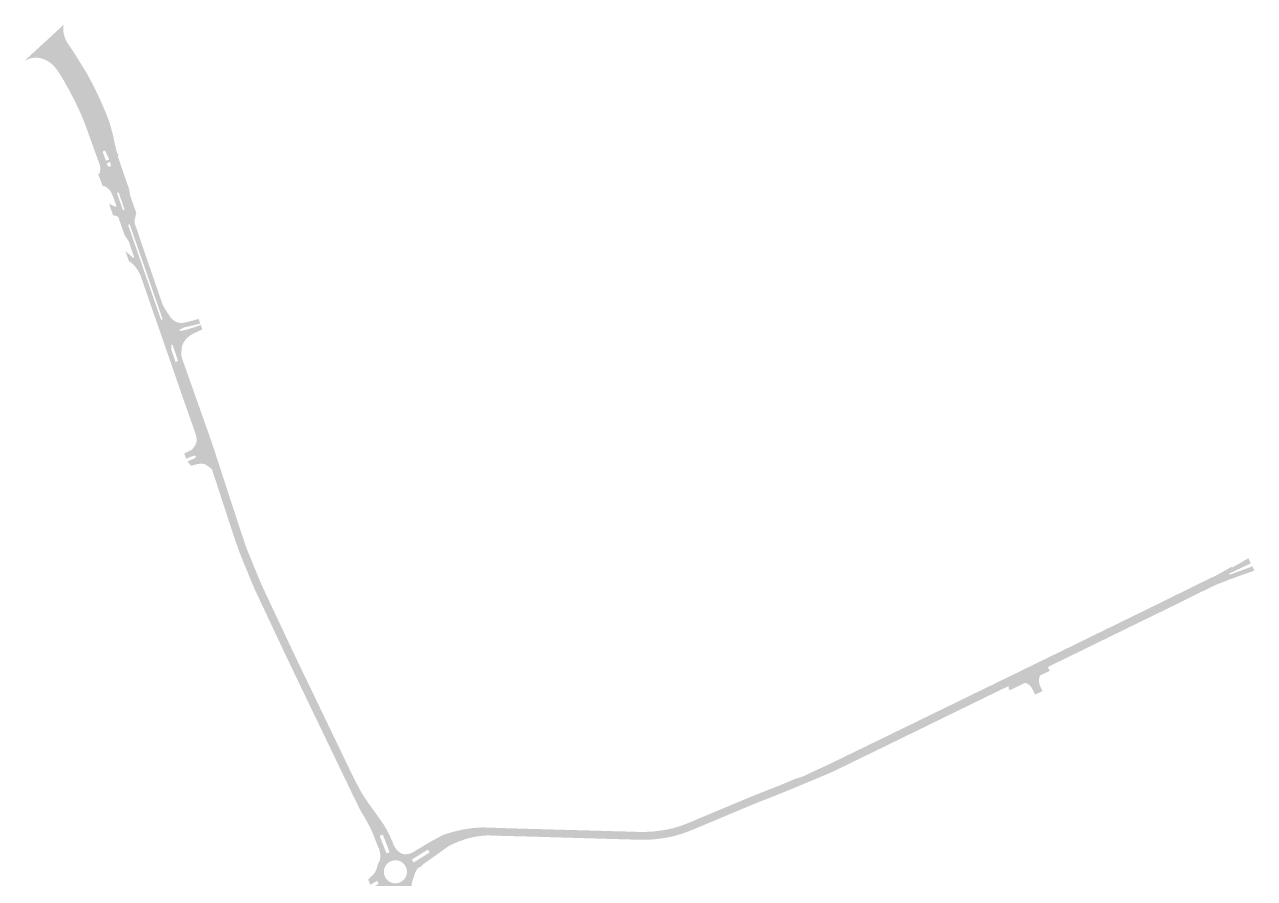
# Model space of a CAD drawing. Header units: inches. Extents: x 96822 to 101067, y 435686 to 441786.
# Drawn here: x 99318 to 100222, y 437649 to 438277 of the extents above; entities that cross this region are included whole.
import ezdxf

# ---------------------------------------------------------------- set-up
doc = ezdxf.new("R2010")
doc.units = ezdxf.units.IN
doc.header["$MEASUREMENT"] = 0

msp = doc.modelspace()

# ---------------------------------------------------------------- hatches: boundary and pattern name
for points in [[(99371.3, 438225.88), (99374.03, 438220), (99376.61, 438214), (99378.24, 438209.86), (99378.67, 438208.8), (99379.09, 438207.72), (99379.49, 438206.64), (99379.86, 438205.56), (99380.22, 438204.46), (99380.55, 438203.36), (99380.86, 438202.26), (99382.21, 438197.46), (99382.6, 438196.07), (99384.73, 438186.27), (99385.17, 438184.3), (99385.22, 438184.11), (99385.28, 438183.85), (99385.35, 438183.6), (99385.44, 438183.35), (99385.53, 438183.1), (99385.63, 438182.86), (99385.73, 438182.62), (99385.85, 438182.38), (99385.97, 438182.15), (99386.1, 438181.92), (99386.26, 438181.67), (99386.82, 438180.86), (99386.11, 438180.44), (99379.84, 438177.7), (99379.72, 438178.17), (99379.31, 438179.12), (99377.12, 438183.64), (99377.04, 438183.77), (99376.88, 438183.94), (99376.69, 438184.06), (99376.47, 438184.14), (99376.24, 438184.17), (99376, 438184.14), (99375.78, 438184.06), (99375.59, 438183.94), (99375.43, 438183.77), (99375.31, 438183.57), (99375.24, 438183.34), (99375.22, 438183.11), (99375.26, 438182.88), (99375.3, 438182.76), (99376.61, 438179.24), (99377.39, 438176.86), (99372.36, 438175.41), (99372.23, 438175.79), (99366.68, 438191.18), (99362.63, 438202.46), (99359.45, 438210.35), (99357.82, 438214.03), (99355.93, 438218.05), (99353.72, 438222.58), (99350.48, 438228.8), (99346.8, 438235.3), (99344.36, 438239.35), (99342.59, 438242.13), (99342.32, 438242.56), (99342.04, 438242.98), (99341.76, 438243.39), (99341.46, 438243.8), (99341.16, 438244.21), (99340.85, 438244.6), (99340.54, 438244.99), (99340.22, 438245.37), (99339.89, 438245.74), (99339.55, 438246.11), (99339.21, 438246.47), (99338.86, 438246.83), (99338.51, 438247.18), (99338.22, 438247.46), (99337.92, 438247.73), (99337.62, 438248), (99337.31, 438248.26), (99337, 438248.51), (99336.7, 438248.74), (99336.4, 438248.97), (99336.1, 438249.19), (99335.79, 438249.4), (99335.47, 438249.61), (99335.15, 438249.82), (99334.83, 438250.01), (99334.51, 438250.2), (99334.26, 438250.35), (99334, 438250.5), (99333.75, 438250.63), (99333.49, 438250.77), (99333.23, 438250.9), (99332.97, 438251.03), (99332.71, 438251.15), (99332.44, 438251.26), (99332.17, 438251.38), (99331.9, 438251.48), (99331.63, 438251.58), (99331.35, 438251.68), (99331.08, 438251.77), (99330.8, 438251.86), (99330.48, 438251.96), (99330.15, 438252.04), (99329.82, 438252.12), (99329.49, 438252.2), (99329.16, 438252.27), (99328.83, 438252.33), (99328.5, 438252.39), (99328.17, 438252.44), (99327.83, 438252.48), (99327.54, 438252.51), (99327.25, 438252.54), (99326.97, 438252.56), (99326.68, 438252.58), (99326.39, 438252.59), (99326.1, 438252.6), (99325.81, 438252.6), (99325.52, 438252.6), (99325.23, 438252.59), (99324.94, 438252.58), (99324.65, 438252.56), (99324.36, 438252.54), (99324.07, 438252.51), (99323.78, 438252.47), (99323.5, 438252.43), (99323.21, 438252.39), (99322.92, 438252.34), (99322.64, 438252.29), (99322.36, 438252.23), (99322.07, 438252.16), (99321.79, 438252.09), (99321.66, 438252.04), (99317.71, 438250.37), (99346.56, 438276.96), (99346.26, 438275.84), (99346.21, 438275.54), (99346.15, 438275.13), (99346.11, 438274.73), (99346.08, 438274.32), (99346.07, 438273.92), (99346.07, 438273.51), (99346.09, 438273.1), (99346.11, 438272.8), (99346.13, 438272.55), (99346.15, 438272.29), (99346.18, 438272.04), (99346.21, 438271.79), (99346.25, 438271.54), (99346.29, 438271.29), (99346.33, 438271.05), (99346.38, 438270.8), (99346.44, 438270.55), (99346.49, 438270.31), (99346.56, 438270.06), (99346.62, 438269.82), (99346.73, 438269.39), (99346.85, 438268.95), (99346.98, 438268.53), (99347.11, 438268.1), (99347.25, 438267.68), (99347.4, 438267.26), (99347.56, 438266.84), (99347.73, 438266.43), (99347.9, 438266.02), (99348.07, 438265.65), (99348.24, 438265.28), (99348.42, 438264.92), (99348.61, 438264.57), (99348.8, 438264.21), (99349, 438263.86), (99349.2, 438263.52), (99349.41, 438263.17), (99349.63, 438262.83), (99349.86, 438262.5), (99352.7, 438258.33), (99353.82, 438256.7), (99363.26, 438241.39), (99366.11, 438236.14), (99368.9, 438230.84), (99371.3, 438225.88)], [(99425.66, 438041.43), (99425.71, 438041.49), (99425.71, 438041.49), (99425.66, 438041.43)], [(99425.71, 438041.49), (99425.73, 438041.51), (99425.8, 438041.55), (99425.71, 438041.49)], [(99425.8, 438041.55), (99425.81, 438041.55), (99425.84, 438041.57), (99425.83, 438041.56), (99425.8, 438041.55)], [(99425.84, 438041.57), (99425.92, 438041.6), (99425.99, 438041.61), (99425.98, 438041.61), (99425.97, 438041.6), (99425.97, 438041.6), (99425.96, 438041.6), (99425.95, 438041.6), (99425.94, 438041.6), (99425.93, 438041.6), (99425.93, 438041.6), (99425.92, 438041.59), (99425.91, 438041.59), (99425.9, 438041.59), (99425.89, 438041.59), (99425.89, 438041.58), (99425.88, 438041.58), (99425.87, 438041.58), (99425.86, 438041.58), (99425.85, 438041.57), (99425.85, 438041.57), (99425.84, 438041.57)], [(99425.84, 438041.57), (99425.84, 438041.57), (99425.84, 438041.57), (99425.84, 438041.57)], [(99425.99, 438041.61), (99425.99, 438041.61), (99425.99, 438041.61), (99425.99, 438041.61)], [(99426.22, 438041.58), (99426.22, 438041.58), (99426.21, 438041.58), (99426.2, 438041.58), (99426.2, 438041.59), (99426.19, 438041.59), (99426.18, 438041.59), (99426.17, 438041.59), (99426.16, 438041.6), (99426.16, 438041.6), (99426.15, 438041.6), (99426.14, 438041.6), (99426.13, 438041.6), (99426.12, 438041.6), (99426.11, 438041.6), (99426.11, 438041.61), (99426.1, 438041.61), (99426.09, 438041.61), (99426.08, 438041.61), (99426.07, 438041.61), (99426.07, 438041.61), (99426.06, 438041.61), (99426.05, 438041.61), (99426.04, 438041.61), (99426.03, 438041.61), (99426.02, 438041.61), (99426.02, 438041.61), (99426.01, 438041.61), (99426, 438041.61), (99425.99, 438041.61), (99426.03, 438041.61), (99426.15, 438041.6), (99426.22, 438041.58)], [(99426.23, 438041.58), (99426.22, 438041.58), (99426.23, 438041.58), (99426.23, 438041.58)], [(99426.29, 438041.55), (99426.28, 438041.55), (99426.27, 438041.55), (99426.26, 438041.56), (99426.26, 438041.56), (99426.25, 438041.57), (99426.24, 438041.57), (99426.23, 438041.57), (99426.23, 438041.58), (99426.26, 438041.56), (99426.29, 438041.55)], [(99426.37, 438036.68), (99426.14, 438036.71), (99426.05, 438036.77), (99426.05, 438036.77), (99426.06, 438036.76), (99426.07, 438036.76), (99426.07, 438036.75), (99426.08, 438036.75), (99426.09, 438036.75), (99426.1, 438036.74), (99426.1, 438036.74), (99426.11, 438036.74), (99426.12, 438036.73), (99426.12, 438036.73), (99426.13, 438036.73), (99426.14, 438036.72), (99426.15, 438036.72), (99426.16, 438036.72), (99426.16, 438036.71), (99426.17, 438036.71), (99426.18, 438036.71), (99426.19, 438036.71), (99426.19, 438036.7), (99426.2, 438036.7), (99426.21, 438036.7), (99426.22, 438036.7), (99426.23, 438036.7), (99426.23, 438036.7), (99426.24, 438036.7), (99426.25, 438036.69), (99426.26, 438036.69), (99426.27, 438036.69), (99426.27, 438036.69), (99426.28, 438036.69), (99426.29, 438036.69), (99426.3, 438036.69), (99426.31, 438036.69), (99426.32, 438036.69), (99426.32, 438036.69), (99426.33, 438036.69), (99426.34, 438036.69), (99426.35, 438036.69), (99426.36, 438036.69), (99426.36, 438036.69), (99426.37, 438036.69), (99426.38, 438036.69), (99426.39, 438036.69), (99426.4, 438036.7), (99426.41, 438036.7), (99426.41, 438036.7), (99426.42, 438036.7), (99426.43, 438036.7), (99426.44, 438036.7), (99426.45, 438036.71), (99426.45, 438036.71), (99426.46, 438036.71), (99426.47, 438036.71), (99426.48, 438036.72), (99426.37, 438036.68)], [(99457.76, 437962.13), (99459.59, 437956.56), (99460.82, 437952.79), (99462.64, 437947.19), (99464.54, 437941.29), (99458.92, 437939.29), (99456.76, 437945.84), (99456.05, 437948.05), (99455.74, 437949.01), (99455.41, 437949.86), (99455.36, 437950), (99455.31, 437950.12), (99455.17, 437950.31), (99454.99, 437950.46), (99454.87, 437950.51), (99453.98, 437950.94), (99453.55, 437951.48), (99453.18, 437951.76), (99452.8, 437952.04), (99452.42, 437952.31), (99452.04, 437952.57), (99451.65, 437952.82), (99451.26, 437953.07), (99450.86, 437953.3), (99450.46, 437953.53), (99450.05, 437953.76), (99449.4, 437953.88), (99449.23, 437953.91), (99449.1, 437953.94), (99448.91, 437953.97), (99448.65, 437954.01), (99448.39, 437954.03), (99448.13, 437954.05), (99447.87, 437954.06), (99447.61, 437954.06), (99447.35, 437954.06), (99447.09, 437954.04), (99446.83, 437954.01), (99446.57, 437953.98), (99446.32, 437953.94), (99446.06, 437953.88), (99445.81, 437953.82), (99445.62, 437953.77), (99445.02, 437953.84), (99443.63, 437953.49), (99441.11, 437952.89), (99441.17, 437952.67), (99440.23, 437952.45), (99437.34, 437955.71), (99439.65, 437956.71), (99441.87, 437957.61), (99441.86, 437957.77), (99442.03, 437957.84), (99442.95, 437958.17), (99443.07, 437958.22), (99443.27, 437958.35), (99443.43, 437958.53), (99443.54, 437958.74), (99443.59, 437958.97), (99443.59, 437959.21), (99443.53, 437959.44), (99443.41, 437959.65), (99443.25, 437959.82), (99443.05, 437959.95), (99442.83, 437960.04), (99442.59, 437960.07), (99442.35, 437960.05), (99441.32, 437959.68), (99441.27, 437959.67), (99441.27, 437959.66), (99441.26, 437959.66), (99441.25, 437959.66), (99441.12, 437959.59), (99441.02, 437959.71), (99438.82, 437958.72), (99436.51, 437957.69), (99434.99, 437961.5), (99437.19, 437962.65), (99439.55, 437963.83), (99439.88, 437963.97), (99440.12, 437964.1), (99440.35, 437964.23), (99440.57, 437964.39), (99440.78, 437964.56), (99440.97, 437964.74), (99441.16, 437964.94), (99441.33, 437965.15), (99441.42, 437965.28), (99442.12, 437966.22), (99442.91, 437967.37), (99442.92, 437967.39), (99443.21, 437967.76), (99443.41, 437968.19), (99443.56, 437968.55), (99443.67, 437968.82), (99443.85, 437969.39), (99443.95, 437969.78), (99444.05, 437970.17), (99444.14, 437970.56), (99444.23, 437970.96), (99444.3, 437971.36), (99444.24, 437971.87), (99453.36, 437975.14), (99454, 437973.35), (99454.05, 437973.15), (99454.05, 437973.14), (99454.06, 437973.14), (99454.06, 437973.13), (99454.06, 437973.12), (99454.06, 437973.12), (99454.06, 437973.11), (99454.07, 437973.1), (99455.38, 437969.33), (99456.14, 437966.99), (99457.76, 437962.13)], [(99486.2, 437878.74), (99487.84, 437874.77), (99488.99, 437872.01), (99490.13, 437869.26), (99491.29, 437866.46), (99492.34, 437864.03), (99494.32, 437859.79), (99496.35, 437855.49), (99499.99, 437847.7), (99503.25, 437840.76), (99506.93, 437832.98), (99510.44, 437825.49), (99512.17, 437821.79), (99513.9, 437818.13), (99514.98, 437815.85), (99509.62, 437813.29), (99508.57, 437815.48), (99506.63, 437819.56), (99503.87, 437825.49), (99501.54, 437830.4), (99497.91, 437838.15), (99494.7, 437844.98), (99491.23, 437852.31), (99488.74, 437857.66), (99488.15, 437858.9), (99487.96, 437859.27), (99486.44, 437862.65), (99485.13, 437865.7), (99483.19, 437870.43), (99481.1, 437875.56), (99478.25, 437882.46), (99477.14, 437885.16), (99476.12, 437887.8), (99475.17, 437890.27), (99474.15, 437893.12), (99472.96, 437896.46), (99471.74, 437900.11), (99470.69, 437903.28), (99468.43, 437910.16), (99465.46, 437919.21), (99462.5, 437928.2), (99461.47, 437931.39), (99460.55, 437934.26), (99459.45, 437937.62), (99458.92, 437939.29), (99464.54, 437941.29), (99465.54, 437938.27), (99466.24, 437936.11), (99467.17, 437933.24), (99469.01, 437927.57), (99470.95, 437921.66), (99473.6, 437913.57), (99475.82, 437906.85), (99477.08, 437902.93), (99478.04, 437900.04), (99478.82, 437897.71), (99479.75, 437895.06), (99480.58, 437892.74), (99481.32, 437890.79), (99482.13, 437888.74), (99483.31, 437885.83), (99484.78, 437882.27), (99486.2, 437878.74)], [(99952.72, 437747.54), (99942.44, 437742.53), (99936.82, 437739.79), (99934.14, 437738.47), (99925.82, 437734.45), (99915.72, 437729.53), (99911.22, 437727.34), (99910.3, 437726.93), (99909.01, 437726.37), (99906.96, 437725.5), (99894.21, 437720.19), (99886.59, 437717.02), (99885.83, 437716.71), (99885.14, 437716.42), (99880.58, 437714.53), (99876.45, 437712.81), (99875.61, 437712.47), (99870.66, 437710.48), (99868.13, 437709.49), (99859.71, 437706.16), (99857.01, 437705.11), (99854.23, 437703.97), (99851.24, 437702.74), (99844.61, 437699.98), (99838.78, 437697.53), (99827.3, 437692.7), (99814.87, 437687.48), (99810.01, 437685.41), (99807.2, 437684.28), (99806.06, 437683.85), (99804.33, 437683.18), (99802.59, 437682.56), (99800.83, 437681.97), (99799.06, 437681.42), (99797.28, 437680.91), (99796.12, 437680.57), (99794.9, 437680.29), (99793.6, 437679.96), (99792.3, 437679.66), (99790.99, 437679.38), (99789.67, 437679.13), (99788.35, 437678.9), (99787.03, 437678.7), (99785.81, 437678.51), (99784.6, 437678.38), (99783.48, 437678.21), (99782.36, 437678.07), (99781.24, 437677.94), (99780.11, 437677.84), (99778.98, 437677.75), (99777.85, 437677.69), (99776.72, 437677.65), (99775.59, 437677.64), (99774.38, 437677.6), (99774.14, 437677.61), (99771.63, 437677.57), (99767.1, 437677.62), (99743.44, 437678.28), (99743.4, 437678.28), (99743.22, 437678.28), (99741, 437678.36), (99739.97, 437678.38), (99739.44, 437678.4), (99736.22, 437678.5), (99734.21, 437678.56), (99729.95, 437678.68), (99712.45, 437679.2), (99704.99, 437679.4), (99701.18, 437679.54), (99689.65, 437679.85), (99670.19, 437680.37), (99669.18, 437680.39), (99666.15, 437680.47), (99665.14, 437680.49), (99658.64, 437680.73), (99657.09, 437680.68), (99655.95, 437680.64), (99651.81, 437680.19), (99650.2, 437679.96), (99648.59, 437679.68), (99645.44, 437679), (99644.48, 437678.78), (99643.53, 437678.53), (99642.58, 437678.26), (99639.61, 437677.25), (99638.63, 437676.92), (99637.66, 437676.57), (99636.7, 437676.2), (99635.74, 437675.82), (99634.79, 437675.41), (99632.93, 437674.62), (99629.61, 437673.04), (99624.38, 437669.27), (99618.52, 437665.1), (99615.07, 437662.6), (99610.73, 437659.61), (99608.58, 437657.44), (99608.54, 437657.99), (99608.48, 437658.28), (99608.41, 437658.66), (99608.29, 437659.17), (99608.16, 437659.67), (99608.01, 437660.16), (99607.7, 437661.05), (99607.45, 437661.72), (99607.16, 437662.38), (99606.93, 437662.87), (99608.52, 437663.86), (99611.56, 437665.75), (99612.3, 437666.2), (99615.03, 437667.9), (99615.06, 437667.92), (99615.07, 437667.92), (99615.07, 437667.93), (99615.21, 437668.01), (99615.35, 437668.4), (99614.32, 437670.04), (99613.94, 437670.19), (99613.73, 437670.05), (99610.96, 437668.33), (99609.31, 437667.32), (99607.19, 437666), (99605.62, 437665.03), (99605.32, 437665.47), (99605.01, 437665.89), (99604.54, 437666.51), (99603.93, 437667.24), (99603.35, 437667.88), (99602.89, 437668.35), (99604.86, 437669.17), (99604.83, 437669.42), (99609.22, 437671.97), (99611.81, 437673.58), (99614.72, 437675.36), (99616.5, 437676.35), (99621.23, 437678.91), (99621.8, 437679.23), (99623.07, 437679.95), (99623.49, 437680.17), (99623.91, 437680.37), (99624.33, 437680.57), (99624.76, 437680.76), (99625.19, 437680.95), (99625.63, 437681.12), (99626.07, 437681.28), (99627.79, 437681.89), (99630.34, 437682.64), (99632.42, 437683.27), (99634.02, 437683.75), (99640.98, 437685.25), (99644.28, 437685.74), (99645.24, 437685.89), (99646.21, 437686.01), (99647.19, 437686.12), (99648.16, 437686.2), (99649.14, 437686.27), (99651.81, 437686.45), (99654.32, 437686.61), (99655.94, 437686.56), (99659.25, 437686.49), (99669.79, 437686.1), (99671.79, 437686.04), (99672.81, 437686), (99674.02, 437685.97), (99692.58, 437685.45), (99695.8, 437685.37), (99701.83, 437685.21), (99706.32, 437685.08), (99712.08, 437684.91), (99729.6, 437684.43), (99736.85, 437684.23), (99737.27, 437684.21), (99740.64, 437684.12), (99741.92, 437684.09), (99743.86, 437684.04), (99746.08, 437683.99), (99750.06, 437683.85), (99752.1, 437683.79), (99753.29, 437683.78), (99762.82, 437683.52), (99764.03, 437683.46), (99765.04, 437683.44), (99767.05, 437683.38), (99770.05, 437683.3), (99773.28, 437683.32), (99775.5, 437683.37), (99776.84, 437683.42), (99778.18, 437683.5), (99779.52, 437683.61), (99780.85, 437683.74), (99782.18, 437683.9), (99783.51, 437684.08), (99784.75, 437684.26), (99785.96, 437684.39), (99787.55, 437684.63), (99789.13, 437684.92), (99790.71, 437685.23), (99792.28, 437685.58), (99793.84, 437685.96), (99795.04, 437686.3), (99796.23, 437686.64), (99797.55, 437687.02), (99798.87, 437687.43), (99800.18, 437687.86), (99801.48, 437688.31), (99802.77, 437688.8), (99804.05, 437689.3), (99805.52, 437689.85), (99807.05, 437690.46), (99808.92, 437691.25), (99809.84, 437691.64), (99811.68, 437692.42), (99812.8, 437692.93), (99829.63, 437699.98), (99836.76, 437702.96), (99849.21, 437708.18), (99852.2, 437709.42), (99855.97, 437710.93), (99868.12, 437715.7), (99868.78, 437715.98), (99873.29, 437717.77), (99873.64, 437717.91), (99878.48, 437719.95), (99882.84, 437721.77), (99883.53, 437722.06), (99883.72, 437722.14), (99884.45, 437722.47), (99887.36, 437723.31), (99887.99, 437723.49), (99888.81, 437723.77), (99889.62, 437724.07), (99890.22, 437724.32), (99893.99, 437726.09), (99906.14, 437731.75), (99911.08, 437734.07), (99914.82, 437735.88), (99962.03, 437758.85), (99980.45, 437767.84), (100000.02, 437777.38), (100036.87, 437795.34), (100056.8, 437805.05), (100078.04, 437815.41), (100087.89, 437820.21), (100110.68, 437831.37), (100112.22, 437832.16), (100112.45, 437832.79), (100113.09, 437832.51), (100113.3, 437832.64), (100114.38, 437833.15), (100114.86, 437833.38), (100115.14, 437833.52), (100129.73, 437840.67), (100130.32, 437840.94), (100142.07, 437846.66), (100177.85, 437864.32), (100181.66, 437866.22), (100186.96, 437868.73), (100189.97, 437870.22), (100193.05, 437871.72), (100195.94, 437873.22), (100195.94, 437873.22), (100199.34, 437875.1), (100199.34, 437875.1), (100204.81, 437878.29), (100204.81, 437878.29), (100204.82, 437878.26), (100204.83, 437878.23), (100204.84, 437878.19), (100204.86, 437878.16), (100204.87, 437878.13), (100204.89, 437878.1), (100204.91, 437878.08), (100204.93, 437878.05), (100204.96, 437878.02), (100204.98, 437878), (100205.01, 437877.98), (100205.04, 437877.96), (100205.07, 437877.94), (100205.1, 437877.93), (100205.13, 437877.91), (100205.16, 437877.9), (100205.19, 437877.89), (100205.23, 437877.89), (100205.26, 437877.88), (100205.29, 437877.88), (100205.33, 437877.88), (100205.36, 437877.88), (100205.4, 437877.89), (100205.43, 437877.89), (100205.46, 437877.9), (100205.5, 437877.91), (100205.53, 437877.93), (100205.56, 437877.94), (100205.59, 437877.96), (100205.59, 437877.96), (100207.31, 437878.88), (100209.96, 437880.32), (100209.96, 437880.32), (100213.73, 437882.48), (100213.73, 437882.48), (100213.82, 437882.54), (100215.74, 437883.73), (100217.13, 437884.62), (100217.22, 437884.44), (100218.99, 437880.85), (100214.99, 437878.94), (100214.31, 437878.61), (100207.87, 437875.55), (100203.42, 437873.47), (100203.39, 437873.45), (100203.36, 437873.43), (100203.33, 437873.41), (100203.31, 437873.39), (100203.29, 437873.37), (100203.26, 437873.34), (100203.24, 437873.32), (100203.22, 437873.29), (100203.21, 437873.26), (100203.19, 437873.23), (100203.18, 437873.2), (100203.17, 437873.17), (100203.16, 437873.13), (100203.15, 437873.1), (100203.15, 437873.07), (100203.15, 437873.04), (100203.15, 437873), (100203.15, 437872.97), (100203.16, 437872.93), (100203.17, 437872.9), (100203.18, 437872.87), (100203.19, 437872.84), (100203.2, 437872.81), (100203.22, 437872.78), (100203.24, 437872.75), (100203.25, 437872.72), (100203.28, 437872.7), (100203.3, 437872.67), (100203.32, 437872.65), (100203.32, 437872.65), (100203.35, 437872.63), (100203.38, 437872.61), (100203.41, 437872.59), (100203.44, 437872.58), (100203.47, 437872.57), (100203.5, 437872.56), (100203.53, 437872.55), (100203.56, 437872.54), (100203.59, 437872.53), (100203.63, 437872.53), (100203.66, 437872.53), (100203.69, 437872.53), (100203.73, 437872.54), (100203.76, 437872.54), (100203.79, 437872.55), (100203.82, 437872.56), (100203.82, 437872.56), (100209.46, 437874.63), (100215.86, 437877), (100216.71, 437877.31), (100220.12, 437878.56), (100220.16, 437878.49), (100221.6, 437875.5), (100217.58, 437874), (100216.83, 437873.74), (100215.62, 437873.31), (100214.44, 437872.93), (100208.81, 437870.91), (100203.17, 437868.87), (100202.03, 437868.36), (100197.9, 437866.76), (100194.15, 437865.34), (100193.22, 437864.94), (100188.56, 437862.69), (100181.11, 437859.09), (100162.94, 437850.06), (100158.26, 437847.78), (100147.23, 437842.4), (100134.24, 437836.06), (100132.4, 437835.15), (100123.41, 437830.79), (100122.36, 437830.26), (100120.56, 437829.34), (100118.77, 437828.48), (100116.33, 437827.28), (100112.25, 437825.31), (100096.55, 437817.64), (100080.67, 437809.88), (100079.07, 437809.09), (100069.99, 437804.64), (100069.76, 437804.37), (100069.85, 437803.88), (100070.29, 437803.65), (100071.2, 437801.78), (100064.2, 437798.38), (100063.94, 437798.17), (100063.76, 437797.69), (100063.57, 437797), (100063.46, 437796.46), (100063.37, 437795.91), (100063.31, 437795.36), (100063.28, 437794.8), (100063.29, 437794.27), (100063.34, 437793.92), (100063.4, 437793.01), (100063.55, 437792.24), (100063.68, 437791.69), (100063.85, 437791.15), (100064.03, 437790.67), (100064.45, 437789.74), (100065.84, 437786.84), (100060.44, 437784.26), (100058.71, 437787.84), (100058.54, 437788.2), (100058.26, 437788.71), (100057.95, 437789.21), (100057.61, 437789.7), (100057.25, 437790.16), (100056.86, 437790.61), (100056.47, 437791.01), (100056, 437791.42), (100055.47, 437791.78), (100054.92, 437792.11), (100054.35, 437792.4), (100053.77, 437792.64), (100053.24, 437792.82), (100052.85, 437792.85), (100045.23, 437789.13), (100041.71, 437787.43), (100040.78, 437789.31), (100041.16, 437789.7), (100041.08, 437790.2), (100040.63, 437790.43), (100033.92, 437787.17), (100017.31, 437779.07), (100003.41, 437772.29), (100000.02, 437770.64), (99985.02, 437763.31), (99983.01, 437762.32), (99971.33, 437756.63), (99969.54, 437755.75), (99968.47, 437755.24), (99967.52, 437754.78), (99966.43, 437754.24), (99964.63, 437753.35), (99957.62, 437749.93), (99952.72, 437747.54)], [(99581.62, 437688.72), (99582.09, 437687.95), (99583.64, 437685.28), (99584.61, 437683.41), (99585.82, 437681.17), (99586.42, 437679.87), (99586.96, 437678.59), (99588.4, 437675.38), (99588.26, 437675.22), (99588.56, 437674.55), (99588.2, 437674.52), (99587.84, 437674.49), (99587.48, 437674.45), (99587.12, 437674.4), (99586.77, 437674.35), (99586.41, 437674.29), (99586.05, 437674.23), (99585.7, 437674.16), (99585.35, 437674.08), (99584.99, 437674), (99584.64, 437673.91), (99584.29, 437673.81), (99583.95, 437673.71), (99582.57, 437677.26), (99582.34, 437677.85), (99581.21, 437680.76), (99581.16, 437680.89), (99581.16, 437680.9), (99581.15, 437680.91), (99581.15, 437680.92), (99581.15, 437680.92), (99581.15, 437680.92), (99581.11, 437680.99), (99581.01, 437681.1), (99580.88, 437681.18), (99580.74, 437681.21), (99580.59, 437681.2), (99579.12, 437680.63), (99579.02, 437680.57), (99578.92, 437680.47), (99578.85, 437680.34), (99578.82, 437680.19), (99578.83, 437680.04), (99580.02, 437676.92), (99580.23, 437676.36), (99581.61, 437672.83), (99581.03, 437672.56), (99580.46, 437672.27), (99579.89, 437671.98), (99579.33, 437671.67), (99578.78, 437671.35), (99578.23, 437671.02), (99578.08, 437671.36), (99577.87, 437671.42), (99577.08, 437673.37), (99576.14, 437675.85), (99574.87, 437679.12), (99574.14, 437681), (99573.78, 437681.91), (99573.38, 437682.82), (99572.97, 437683.74), (99572.51, 437684.76), (99571.94, 437685.85), (99571.5, 437686.83), (99570.76, 437688.24), (99569.6, 437690.41), (99568.91, 437691.63), (99568.14, 437693.05), (99566.61, 437695.65), (99565.1, 437698.25), (99564.58, 437699.18), (99564.04, 437700.12), (99564.04, 437700.12), (99563.56, 437701.08), (99562.78, 437702.67), (99562.08, 437704.09), (99560.63, 437707.05), (99558.08, 437712.32), (99555.54, 437717.64), (99552.36, 437724.22), (99547.75, 437733.82), (99543.37, 437742.9), (99538.27, 437753.53), (99533.67, 437763.16), (99529.1, 437772.61), (99524.19, 437782.86), (99521.06, 437789.34), (99517.91, 437795.97), (99515.04, 437801.92), (99512.57, 437807.08), (99510.41, 437811.63), (99509.88, 437812.75), (99509.62, 437813.29), (99514.98, 437815.85), (99517.17, 437811.23), (99519.52, 437806.32), (99522.15, 437800.82), (99526.39, 437792.07), (99529.23, 437786.16), (99533.47, 437777.39), (99538.34, 437767.19), (99543.96, 437755.51), (99549.86, 437743.3), (99553.59, 437735.53), (99558.05, 437726.23), (99561.12, 437720.12), (99564.35, 437714.03), (99565.83, 437711.41), (99566.9, 437709.7), (99568.01, 437708.01), (99569.16, 437706.35), (99569.97, 437705.13), (99571.14, 437703.53), (99572.64, 437701.42), (99574.24, 437699.22), (99576.73, 437695.65), (99577.3, 437694.85), (99577.75, 437694.21), (99578.48, 437693.19), (99579.32, 437692.01), (99579.33, 437692.04), (99581.62, 437688.72)]]:
    msp.add_hatch(color=256).paths.add_polyline_path(points, flags=0)
h = msp.add_hatch(color=256)
h.paths.add_polyline_path([(99393.3, 438119.15), (99393.06, 438119.54), (99392.96, 438119.65), (99392.85, 438119.76), (99392.75, 438119.87), (99392.65, 438119.98), (99392.55, 438120.09), (99392.46, 438120.21), (99392.36, 438120.33), (99392.27, 438120.44), (99392.18, 438120.56), (99392.09, 438120.69), (99392.01, 438120.81), (99391.92, 438120.93), (99391.84, 438121.06), (99391.76, 438121.19), (99391.68, 438121.32), (99391.61, 438121.45), (99391.54, 438121.58), (99391.47, 438121.71), (99391.4, 438121.84), (99391.33, 438121.98), (99391.27, 438122.11), (99391.21, 438122.25), (99391.15, 438122.39), (99391.09, 438122.53), (99391.04, 438122.67), (99391, 438122.77), (99388.62, 438129.53), (99388.22, 438130.73), (99386.5, 438135.55), (99386.34, 438135.71), (99383.52, 438136.7), (99383.35, 438136.73), (99383.1, 438136.64), (99382.93, 438136.43), (99382.9, 438136.17), (99379.85, 438145.05), (99380.07, 438144.96), (99383.55, 438143.46), (99384.48, 438143.1), (99384.5, 438143.09), (99384.51, 438143.08), (99384.52, 438143.08), (99384.52, 438143.08), (99384.59, 438143.05), (99384.79, 438143.05), (99385, 438143.16), (99385.15, 438143.35), (99385.18, 438143.58), (99384.18, 438146.49), (99382.74, 438150.47), (99381.43, 438153.47), (99381.2, 438153.85), (99381, 438154.18), (99380.78, 438154.49), (99380.55, 438154.8), (99380.32, 438155.09), (99380.07, 438155.38), (99379.82, 438155.65), (99379.42, 438156.06), (99379.18, 438156.29), (99378.93, 438156.51), (99378.66, 438156.73), (99378.39, 438156.94), (99378.11, 438157.14), (99377.83, 438157.33), (99377.53, 438157.51), (99377.24, 438157.68), (99376.93, 438157.84), (99376.62, 438157.99), (99376.31, 438158.13), (99375.97, 438158.26), (99375.73, 438158.24), (99375.53, 438158.12), (99375.4, 438157.92), (99375.37, 438157.69), (99371.67, 438167.29), (99371.98, 438167.16), (99372.22, 438167.18), (99372.46, 438167.32), (99372.64, 438167.49), (99372.77, 438167.68), (99373.07, 438168.54), (99373.28, 438169.59), (99373.41, 438170.79), (99373.3, 438171.81), (99373.1, 438173.38), (99372.4, 438175.42), (99377.39, 438176.86), (99379.84, 438177.7), (99386.11, 438180.44), (99387.02, 438177.72), (99387.76, 438175.5), (99390.65, 438167.12), (99394.79, 438155.21), (99394.77, 438154.3), (99395.33, 438151.22), (99395.33, 438151.21), (99396.42, 438148.1), (99397.08, 438146.2), (99398.53, 438142.08), (99399.87, 438138.25), (99399.74, 438137.82), (99399.37, 438136.63), (99398.86, 438134.58), (99398.78, 438134.18), (99398.73, 438133.94), (99398.69, 438133.69), (99398.65, 438133.44), (99398.62, 438133.19), (99398.59, 438132.94), (99398.57, 438132.69), (99398.55, 438132.44), (99398.54, 438132.19), (99398.53, 438131.94), (99398.52, 438131.69), (99398.52, 438131.43), (99398.52, 438131.18), (99401.63, 438122.16), (99398.13, 438120.9), (99395.15, 438129.48), (99395.02, 438129.68), (99394.85, 438129.85), (99394.64, 438129.97), (99394.5, 438130.01), (99394.42, 438130.03), (99394.21, 438130.02), (99394.01, 438129.91), (99393.88, 438129.72), (99393.85, 438129.48), (99396.98, 438120.47), (99393.3, 438119.15)], flags=0)
h.paths.add_polyline_path([(99390.71, 438140.48), (99390.92, 438140.59), (99391.06, 438140.78), (99391.09, 438141.01), (99388.96, 438147.31), (99387.68, 438150.94), (99387.64, 438151.35), (99386.66, 438153.99), (99386.33, 438154.92), (99386.66, 438153.99), (99386.66, 438153.99), (99386.7, 438153.9), (99386.66, 438153.67), (99386.53, 438153.47), (99386.35, 438153.37), (99385.99, 438153.32), (99385.87, 438153.29), (99385.65, 438153.37), (99385.55, 438153.49), (99385.55, 438153.5), (99385.49, 438153.67), (99385.55, 438153.5), (99385.55, 438153.5), (99385.55, 438153.49), (99385.55, 438153.49), (99386.45, 438150.83), (99387.77, 438146.9), (99389.78, 438141.15), (99389.82, 438141), (99389.96, 438140.79), (99390.15, 438140.63), (99390.36, 438140.52), (99390.48, 438140.49), (99390.52, 438140.48), (99390.71, 438140.48)], flags=0)
h.paths.add_polyline_path([(99379.77, 438172.42), (99380.01, 438172.45), (99380.13, 438172.49), (99380.35, 438172.57), (99380.43, 438172.59), (99380.45, 438172.6), (99380.46, 438172.6), (99380.48, 438172.61), (99380.49, 438172.62), (99380.51, 438172.62), (99380.52, 438172.63), (99380.54, 438172.64), (99380.55, 438172.64), (99380.57, 438172.65), (99380.68, 438172.71), (99380.86, 438172.86), (99381, 438173.04), (99381.09, 438173.26), (99381.13, 438173.49), (99381.12, 438173.72), (99381.09, 438173.84), (99380.67, 438175.37), (99380.48, 438175.88), (99378.09, 438175.03), (99378.25, 438174.55), (99378.76, 438173.28), (99378.85, 438173.13), (99378.89, 438173.03), (99378.89, 438173.01), (99378.9, 438173), (99378.91, 438172.98), (99378.91, 438172.97), (99378.97, 438172.85), (99379.12, 438172.67), (99379.32, 438172.53), (99379.54, 438172.45), (99379.77, 438172.42)], flags=0)
h = msp.add_hatch(color=256)
h.paths.add_polyline_path([(99444.24, 437971.87), (99443.91, 437973.77), (99443.76, 437974.43), (99443.43, 437975.72), (99443.06, 437977), (99442.58, 437978.37), (99441.25, 437982.13), (99439.03, 437988.41), (99436.44, 437995.81), (99433.94, 438002.85), (99432.37, 438007.32), (99431.2, 438010.76), (99425.54, 438027.24), (99423.88, 438032.03), (99422.73, 438035.34), (99417.66, 438049.98), (99413.93, 438060.67), (99412.36, 438065.21), (99403.04, 438092.15), (99402.89, 438092.53), (99402.73, 438092.92), (99402.56, 438093.29), (99402.39, 438093.67), (99402.21, 438094.05), (99402.02, 438094.42), (99401.83, 438094.78), (99401.63, 438095.15), (99401.43, 438095.51), (99401.22, 438095.87), (99401, 438096.22), (99400.78, 438096.57), (99400.55, 438096.92), (99400.31, 438097.26), (99400.07, 438097.6), (99399.82, 438097.93), (99399.57, 438098.26), (99399.31, 438098.58), (99399.05, 438098.9), (99398.78, 438099.22), (99398.51, 438099.53), (99398.23, 438099.84), (99397.94, 438100.14), (99397.65, 438100.44), (99397.36, 438100.73), (99397.06, 438101.02), (99396.75, 438101.3), (99396.45, 438101.57), (99396.13, 438101.85), (99395.82, 438102.1), (99395.6, 438102.46), (99395.52, 438102.57), (99395.31, 438102.68), (99395.07, 438102.69), (99394.86, 438102.58), (99394.72, 438102.38), (99394.69, 438102.15), (99391.86, 438110.33), (99397.34, 438105.62), (99397.39, 438105.57), (99397.4, 438105.56), (99397.41, 438105.56), (99397.41, 438105.55), (99397.41, 438105.55), (99397.46, 438105.51), (99397.64, 438105.44), (99397.87, 438105.46), (99398.07, 438105.58), (99398.2, 438105.77), (99398.23, 438106.01), (99398.18, 438106.12), (99394.41, 438116.97), (99393.85, 438118.26), (99393.3, 438119.15), (99396.98, 438120.47), (99416.08, 438065.41), (99417.39, 438061.72), (99417.89, 438060.23), (99418.04, 438060.05), (99418.25, 438059.94), (99418.49, 438059.91), (99418.72, 438059.99), (99418.91, 438060.14), (99419.02, 438060.36), (99419.04, 438060.6), (99418.55, 438062.14), (99417.26, 438065.84), (99398.13, 438120.9), (99401.63, 438122.16), (99401.78, 438121.73), (99403.11, 438117.68), (99411.77, 438092.5), (99414.22, 438085.4), (99414.24, 438085.35), (99415.3, 438082.2), (99418.99, 438071.55), (99419.4, 438070.62), (99419.87, 438069.72), (99420.17, 438069.19), (99420.76, 438068.15), (99422.48, 438065.38), (99424.15, 438062.93), (99425.29, 438061.42), (99425.46, 438061.21), (99425.69, 438060.94), (99425.93, 438060.68), (99426.17, 438060.42), (99426.43, 438060.18), (99426.69, 438059.94), (99426.97, 438059.71), (99427.25, 438059.49), (99427.53, 438059.28), (99427.83, 438059.09), (99428.13, 438058.9), (99428.44, 438058.72), (99428.75, 438058.55), (99429.08, 438058.39), (99429.66, 438058.13), (99430.11, 438057.97), (99430.42, 438057.87), (99430.74, 438057.79), (99431.07, 438057.71), (99431.39, 438057.64), (99431.72, 438057.59), (99432.05, 438057.55), (99432.38, 438057.52), (99432.71, 438057.5), (99433.05, 438057.49), (99433.36, 438057.49), (99436.51, 438058.09), (99436.64, 438058.11), (99441.84, 438059.47), (99444.83, 438060.25), (99445.69, 438060.48), (99446.84, 438057.17), (99443.11, 438056.17), (99441.86, 438055.84), (99437.67, 438054.87), (99437.3, 438054.79), (99434.88, 438054.24), (99434.83, 438054.24), (99431.82, 438052.64), (99431.81, 438052.64), (99431.8, 438052.64), (99431.8, 438052.63), (99431.72, 438052.59), (99431.58, 438052.43), (99431.53, 438052.19), (99431.6, 438051.96), (99431.76, 438051.79), (99431.98, 438051.71), (99433.09, 438051.85), (99435.39, 438052.34), (99437.86, 438053), (99438.25, 438053.16), (99441.88, 438054.17), (99443.63, 438054.82), (99447.2, 438056.14), (99448.3, 438052.85), (99446.26, 438051.86), (99445, 438051.26), (99442.34, 438049.98), (99440.62, 438049.15), (99439.71, 438048.6), (99439.65, 438048.55), (99437.33, 438046.73), (99437.29, 438046.72), (99437, 438046.43), (99436.83, 438046.25), (99436.66, 438046.07), (99436.49, 438045.89), (99436.33, 438045.7), (99436.17, 438045.51), (99436.02, 438045.32), (99435.86, 438045.13), (99435.71, 438044.93), (99435.57, 438044.73), (99435.42, 438044.53), (99435.29, 438044.32), (99435.15, 438044.12), (99435.02, 438043.91), (99434.89, 438043.69), (99434.76, 438043.48), (99434.64, 438043.27), (99434.53, 438043.05), (99434.41, 438042.83), (99434.3, 438042.61), (99434.2, 438042.38), (99434.09, 438042.16), (99433.99, 438041.93), (99433.9, 438041.7), (99433.81, 438041.47), (99433.72, 438041.24), (99433.64, 438041.01), (99433.56, 438040.77), (99433.49, 438040.54), (99433.4, 438040.24), (99433.33, 438040.02), (99433.33, 438040.01), (99433.33, 438040), (99433.33, 438039.99), (99433.33, 438039.99), (99433.33, 438039.99), (99433.32, 438039.95), (99433.32, 438039.76), (99432.87, 438035.05), (99432.83, 438034.96), (99432.85, 438034.84), (99432.88, 438034.53), (99432.91, 438034.22), (99432.95, 438033.92), (99432.99, 438033.62), (99433.04, 438033.32), (99433.1, 438033.02), (99433.16, 438032.72), (99433.22, 438032.42), (99433.3, 438032.12), (99433.37, 438031.83), (99433.45, 438031.53), (99433.54, 438031.24), (99433.63, 438030.95), (99433.73, 438030.66), (99433.83, 438030.37), (99439.21, 438015.2), (99441.53, 438008.65), (99443.81, 438002.14), (99446.4, 437994.85), (99449.63, 437985.72), (99452.74, 437976.87), (99453.36, 437975.14), (99444.24, 437971.87)], flags=0)
h.paths.add_polyline_path([(99428.62, 438028.95), (99430.55, 438029.55), (99429.18, 438033.52), (99429.04, 438033.88), (99427.92, 438037.21), (99426.49, 438041.37), (99426.33, 438041.53), (99426.26, 438041.56), (99426.19, 438041.6), (99426.15, 438041.6), (99426.11, 438041.62), (99426.03, 438041.61), (99425.95, 438041.61), (99425.92, 438041.6), (99425.88, 438041.6), (99425.81, 438041.55), (99425.73, 438041.52), (99425.73, 438041.51), (99425.72, 438041.51), (99425.71, 438041.49), (99425.68, 438041.47), (99425.55, 438041.27), (99425.53, 438040.94), (99425.52, 438040.84), (99425.5, 438040.39), (99425.5, 438039.94), (99425.51, 438039.5), (99425.53, 438039.06), (99425.58, 438038.62), (99425.63, 438038.18), (99425.71, 438037.74), (99425.79, 438037.31), (99425.87, 438036.98), (99427.17, 438033.27), (99427.3, 438032.85), (99428.62, 438028.95)], flags=0)
h = msp.add_hatch(color=256)
h.paths.add_polyline_path([(99583.94, 437673.7), (99585.27, 437674.08), (99586.24, 437674.25), (99586.86, 437674.33), (99587.69, 437674.43), (99588.59, 437674.55), (99589.08, 437673.57), (99589.88, 437672.02), (99590.82, 437670.67), (99591.74, 437669.63), (99592.68, 437668.79), (99593.49, 437668.16), (99594.47, 437667.57), (99595.43, 437667.16), (99596.17, 437667), (99597.03, 437666.91), (99597.76, 437666.93), (99598.7, 437666.95), (99599.75, 437667.06), (99600.98, 437667.32), (99602.24, 437667.92), (99602.83, 437668.37), (99603.41, 437667.79), (99604.3, 437666.79), (99604.88, 437666.06), (99605.4, 437665.37), (99605.62, 437665.01), (99603.54, 437663.73), (99602.74, 437663.21), (99602.6, 437663.09), (99602.54, 437662.98), (99602.52, 437662.88), (99602.53, 437662.75), (99602.53, 437662.65), (99602.58, 437662.55), (99603.4, 437661.24), (99603.53, 437661.08), (99603.71, 437661.02), (99603.88, 437661.02), (99604.03, 437661.06), (99606.92, 437662.86), (99607.15, 437662.39), (99607.4, 437661.81), (99607.61, 437661.28), (99607.81, 437660.74), (99607.95, 437660.31), (99608.16, 437659.68), (99608.35, 437658.95), (99608.43, 437658.5), (99608.53, 437658.06), (99608.56, 437657.71), (99608.57, 437657.47), (99608.5, 437657.19), (99608.46, 437657.34), (99608.4, 437657.43), (99608.33, 437657.51), (99608.24, 437657.57), (99608.15, 437657.61), (99608.05, 437657.62), (99607.92, 437657.61), (99607.81, 437657.59), (99607.73, 437657.55), (99607.62, 437657.44), (99607.13, 437656.96), (99606.85, 437656.66), (99606.41, 437656.12), (99606.07, 437655.66), (99605.87, 437655.37), (99605.64, 437655.01), (99605.35, 437654.54), (99605.07, 437653.98), (99604.78, 437653.33), (99604.57, 437652.83), (99604.44, 437652.37), (99604.3, 437651.96), (99604.17, 437651.42), (99604.1, 437651.14), (99604, 437650.8), (99603.88, 437650.39), (99603.54, 437649.35), (99603.16, 437648.49), (99602.97, 437647.95), (99602.76, 437647.27), (99602.55, 437646.54), (99602.47, 437646.08), (99602.34, 437645.35), (99602.25, 437644.21), (99602.25, 437643.2), (99602.32, 437642.53), (99602.44, 437641.77), (99602.6, 437641.09), (99602.64, 437640.99), (99602.73, 437640.85), (99602.83, 437640.78), (99602.97, 437640.72), (99603.11, 437640.7), (99603.23, 437640.72), (99603.37, 437640.79), (99603.45, 437640.87), (99603.51, 437640.94), (99603.5, 437640.75), (99603.39, 437640.57), (99603.29, 437640.38), (99603.08, 437640.11), (99602.77, 437639.79), (99602.52, 437639.54), (99602.36, 437639.4), (99602.26, 437639.3), (99602.02, 437639.11), (99601.9, 437639.03), (99601.61, 437638.81), (99601.19, 437638.54), (99600.8, 437638.28), (99600.5, 437638.1), (99600.27, 437637.96), (99599.98, 437637.8), (99599.48, 437637.54), (99599.25, 437638.04), (99598.56, 437639.46), (99598.07, 437640.5), (99598.02, 437640.58), (99597.95, 437640.65), (99597.88, 437640.71), (99597.79, 437640.76), (99597.71, 437640.78), (99597.62, 437640.79), (99597.53, 437640.78), (99597.46, 437640.76), (99597.4, 437640.73), (99596.54, 437640.34), (99596.02, 437640.1), (99595.94, 437640.04), (99595.88, 437639.99), (99595.83, 437639.93), (99595.8, 437639.86), (99595.78, 437639.78), (99595.77, 437639.69), (99595.77, 437639.61), (99595.79, 437639.53), (99595.82, 437639.46), (99595.9, 437639.29), (99597.22, 437636.44), (99596.67, 437636.21), (99596.01, 437635.99), (99595.44, 437635.82), (99594.68, 437635.63), (99593.91, 437635.46), (99593.29, 437635.36), (99592.62, 437635.29), (99592.12, 437635.26), (99591.91, 437635.25), (99591.63, 437635.37), (99591.73, 437635.37), (99591.8, 437635.39), (99591.88, 437635.43), (99591.96, 437635.48), (99592.02, 437635.55), (99592.08, 437635.63), (99592.11, 437635.73), (99592.13, 437635.83), (99592.13, 437635.93), (99592.1, 437636.02), (99592.08, 437636.08), (99592.03, 437636.15), (99591.94, 437636.26), (99591.72, 437636.53), (99591.42, 437636.87), (99591.06, 437637.25), (99590.66, 437637.64), (99590.32, 437637.95), (99589.96, 437638.27), (99589.56, 437638.62), (99589.16, 437638.93), (99588.48, 437639.41), (99587.88, 437639.79), (99587.22, 437640.17), (99586.52, 437640.48), (99586.07, 437640.66), (99585.6, 437640.8), (99585.19, 437640.91), (99584.71, 437641.01), (99584.24, 437641.09), (99583.67, 437641.16), (99583.01, 437641.19), (99582.35, 437641.19), (99581.77, 437641.15), (99581.03, 437641.06), (99580.45, 437640.98), (99579.78, 437640.84), (99579.01, 437640.64), (99578.58, 437640.54), (99578.19, 437640.37), (99577.28, 437639.85), (99575.66, 437638.92), (99575.26, 437639.47), (99574.8, 437640.03), (99574.43, 437640.63), (99573.63, 437641.7), (99573.3, 437642.28), (99576.31, 437644.07), (99577.69, 437644.94), (99577.83, 437645.07), (99577.88, 437645.24), (99577.85, 437645.43), (99577.78, 437645.6), (99576.95, 437646.99), (99576.85, 437647.09), (99576.73, 437647.13), (99576.63, 437647.15), (99576.52, 437647.14), (99576.42, 437647.12), (99576.33, 437647.08), (99575.32, 437646.48), (99571.96, 437644.43), (99571.54, 437645.16), (99571.24, 437645.77), (99570.82, 437646.71), (99570.43, 437647.72), (99570.22, 437648.31), (99571.28, 437649.35), (99572.55, 437650.67), (99573.11, 437651.03), (99573.83, 437651.78), (99574.57, 437652.67), (99575.28, 437653.65), (99575.77, 437654.71), (99576.28, 437655.93), (99576.69, 437657.09), (99577.05, 437658.46), (99577.35, 437659.42), (99577.92, 437660.53), (99578.46, 437661.64), (99578.78, 437662.58), (99579.08, 437663.95), (99579.21, 437665.08), (99579.16, 437666.04), (99579.16, 437666.9), (99578.77, 437668.74), (99578.23, 437671), (99578.83, 437671.4), (99579.97, 437672.03), (99580.91, 437672.52), (99581.6, 437672.87), (99582.18, 437671.4), (99583.43, 437668.12), (99583.53, 437667.89), (99583.66, 437667.73), (99583.84, 437667.67), (99584.02, 437667.66), (99584.17, 437667.7), (99585.62, 437668.3), (99585.75, 437668.41), (99585.82, 437668.61), (99585.84, 437668.8), (99585.79, 437669), (99584.05, 437673.45), (99583.94, 437673.7)], flags=0)
h.paths.add_polyline_path([(99598.73, 437653.97), (99598.7, 437654.71), (99598.6, 437655.44), (99598.44, 437656.16), (99598.22, 437656.87), (99597.94, 437657.55), (99597.6, 437658.2), (99597.2, 437658.83), (99596.75, 437659.41), (99596.25, 437659.96), (99595.71, 437660.46), (99595.12, 437660.91), (99594.5, 437661.3), (99593.84, 437661.65), (99593.16, 437661.93), (99592.46, 437662.15), (99591.73, 437662.31), (99591, 437662.41), (99590.26, 437662.44), (99589.53, 437662.41), (99588.79, 437662.31), (99588.07, 437662.15), (99587.37, 437661.93), (99586.68, 437661.65), (99586.03, 437661.3), (99585.41, 437660.91), (99584.82, 437660.46), (99584.27, 437659.96), (99583.77, 437659.41), (99583.33, 437658.83), (99582.93, 437658.2), (99582.59, 437657.55), (99582.3, 437656.87), (99582.08, 437656.16), (99581.92, 437655.44), (99581.83, 437654.71), (99581.79, 437653.97), (99581.83, 437653.23), (99581.92, 437652.5), (99582.08, 437651.78), (99582.3, 437651.07), (99582.59, 437650.39), (99582.93, 437649.73), (99583.33, 437649.11), (99583.77, 437648.52), (99584.27, 437647.98), (99584.82, 437647.48), (99585.41, 437647.03), (99586.03, 437646.63), (99586.68, 437646.29), (99587.37, 437646.01), (99588.07, 437645.79), (99588.79, 437645.63), (99589.53, 437645.53), (99590.26, 437645.5), (99591, 437645.53), (99591.73, 437645.63), (99592.46, 437645.79), (99593.16, 437646.01), (99593.84, 437646.29), (99594.5, 437646.63), (99595.12, 437647.03), (99595.71, 437647.48), (99596.25, 437647.98), (99596.75, 437648.52), (99597.2, 437649.11), (99597.6, 437649.73), (99597.94, 437650.39), (99598.22, 437651.07), (99598.44, 437651.78), (99598.6, 437652.5), (99598.7, 437653.23), (99598.73, 437653.97)], flags=0)

doc.saveas('drawing.dxf')
